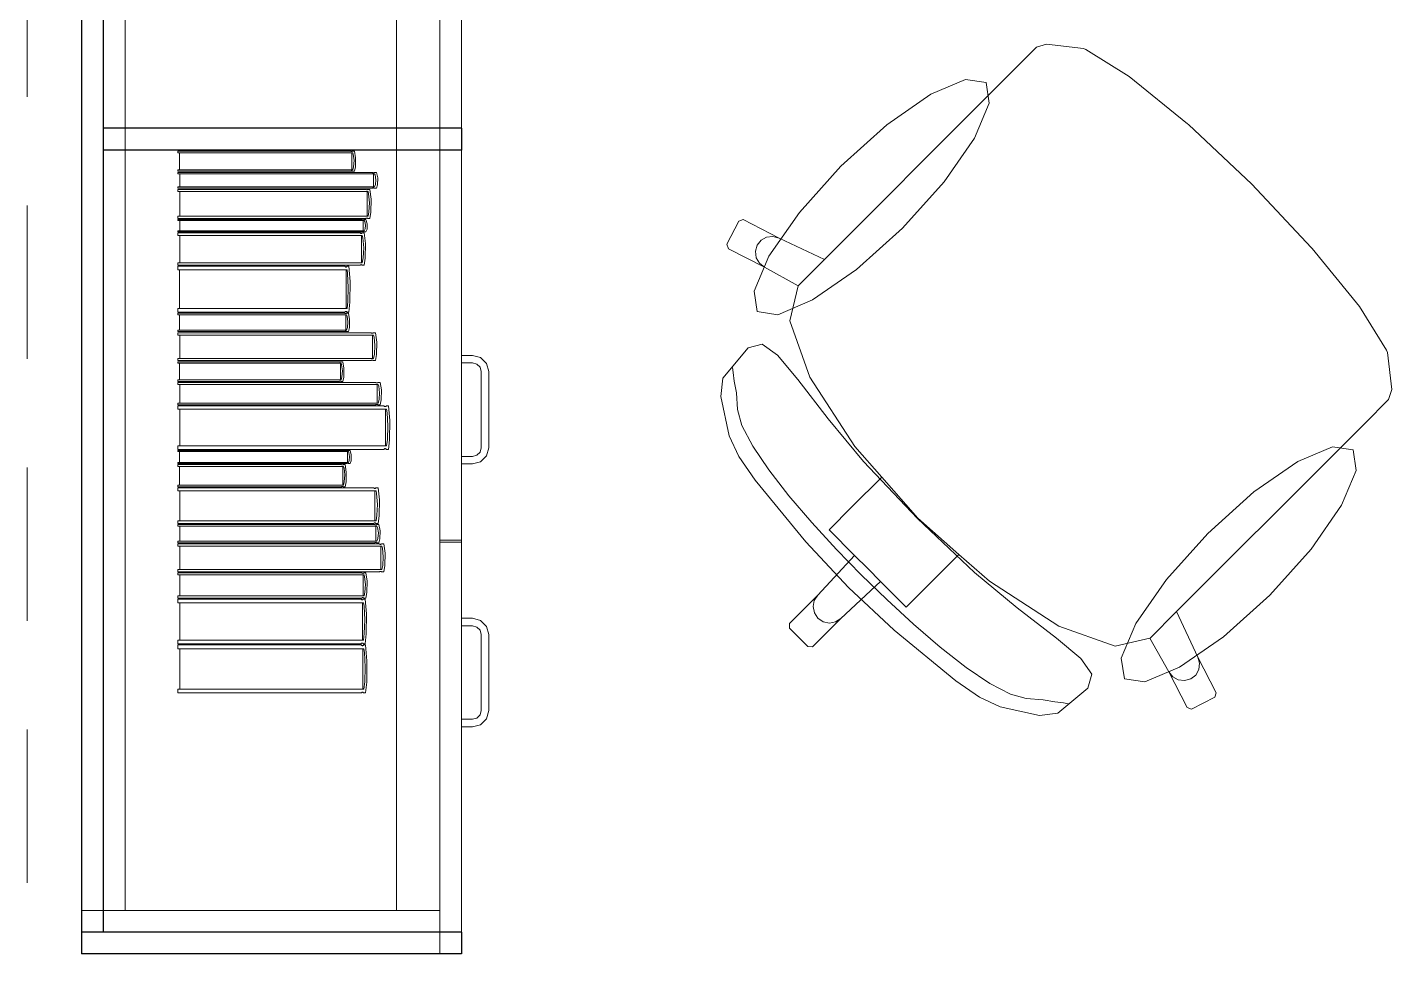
# Model space of a CAD drawing. Header units: inches. Extents: x -38 to 5698, y -33 to 92.
# Drawn here: x 130.07 to 131.326, y 37.826 to 38.703 of the extents above; entities that cross this region are included whole.
import ezdxf

# ---------------------------------------------------------------- set-up
doc = ezdxf.new("R2010")
doc.units = ezdxf.units.IN
doc.header["$MEASUREMENT"] = 0
doc.set_wipeout_variables(frame=1)
doc.linetypes.add('Hidden Line', pattern=[0.195611, 0.141111, -0.0545])
doc.linetypes.add('Wipeout_Contour', pattern=[1, 0, -1])
doc.layers.add('08 _ STR _ EXT _ 09 Vigas', color=7, linetype='Continuous')
doc.layers.add('Interior - Mobiliario', color=7, linetype='Continuous')

msp = doc.modelspace()

# ---------------------------------------------------------------- linework, layer by layer
at = {"layer": '08 _ STR _ EXT _ 09 Vigas', "color": 251, "linetype": 'Hidden Line', "lineweight": 13}
msp.add_line((130.07, 30.2), (130.07, 39.4), dxfattribs=at)
at = {"layer": 'Interior - Mobiliario', "color": 175, "linetype": 'Continuous', "lineweight": 13}
for p, q in [((130.14, 39.33), (130.14, 37.87)), ((130.45, 37.87), (130.45, 39.33)), ((131.0087, 38.6875), (130.9994, 38.6846)), ((131.0426, 38.6835), (131.0087, 38.6875)), ((130.9994, 38.6846), (130.9774, 38.6627)), ((131.0447, 38.6826), (131.0426, 38.6835)), ((131.0848, 38.6577), (131.0447, 38.6826)), ((130.9774, 38.6627), (130.9519, 38.6372)), ((131.1384, 38.6141), (131.0848, 38.6577)), ((130.9519, 38.6372), (130.8041, 38.4893)), ((131.1393, 38.6134), (131.1384, 38.6141)), ((131.1976, 38.5586), (131.1393, 38.6134)), ((130.3705, 38.5746), (130.3697, 38.5718)), ((130.3709, 38.5804), (130.3705, 38.5746)), ((130.3713, 38.5704), (130.3722, 38.5744)), ((130.3722, 38.5744), (130.3724, 38.5828)), ((130.3697, 38.5718), (130.2087, 38.5718)), ((130.2087, 38.5718), (130.2087, 38.5704)), ((130.2087, 38.5704), (130.3678, 38.5704)), ((130.3876, 38.5694), (130.2087, 38.5694)), ((130.2087, 38.5694), (130.2087, 38.5682)), ((130.2087, 38.5682), (130.3898, 38.5682)), ((130.2105, 38.5682), (130.2105, 38.556)), ((130.3678, 38.5704), (130.3679, 38.5705)), ((130.3679, 38.5705), (130.3681, 38.5706)), ((130.3681, 38.5706), (130.3683, 38.5706)), ((130.3683, 38.5706), (130.3686, 38.5707)), ((130.3686, 38.5707), (130.3688, 38.5707)), ((130.3688, 38.5707), (130.3691, 38.5706)), ((130.3691, 38.5706), (130.3693, 38.5705)), ((130.3693, 38.5705), (130.3695, 38.5704)), ((130.3695, 38.5704), (130.3696, 38.5704)), ((130.3696, 38.5704), (130.3713, 38.5704)), ((130.3877, 38.5693), (130.3876, 38.5694)), ((130.3879, 38.5692), (130.3877, 38.5693)), ((130.3882, 38.5691), (130.3879, 38.5692)), ((130.3884, 38.5691), (130.3882, 38.5691)), ((130.3887, 38.5691), (130.3884, 38.5691)), ((130.389, 38.5691), (130.3887, 38.5691)), ((130.3888, 38.556), (130.3888, 38.5682)), ((130.3892, 38.5692), (130.389, 38.5691)), ((130.3894, 38.5693), (130.3892, 38.5692)), ((130.3896, 38.5694), (130.3894, 38.5693)), ((130.3916, 38.5694), (130.3896, 38.5694)), ((130.3898, 38.5682), (130.3903, 38.5671)), ((130.3903, 38.5671), (130.3911, 38.5626)), ((130.3911, 38.5626), (130.3906, 38.5582)), ((130.3928, 38.5645), (130.3916, 38.5694)), ((130.3926, 38.558), (130.3928, 38.5645)), ((130.3898, 38.556), (130.2087, 38.556)), ((130.2087, 38.556), (130.2087, 38.5548)), ((130.2087, 38.5548), (130.3876, 38.5548)), ((130.3817, 38.5538), (130.2087, 38.5538)), ((130.2087, 38.5538), (130.2087, 38.5517)), ((130.2087, 38.5517), (130.3838, 38.5517)), ((130.3829, 38.5517), (130.2104, 38.5517)), ((130.2104, 38.5517), (130.2104, 38.5291)), ((130.3818, 38.5537), (130.3817, 38.5538)), ((130.382, 38.5536), (130.3818, 38.5537)), ((130.3823, 38.5535), (130.382, 38.5536)), ((130.3825, 38.5534), (130.3823, 38.5535)), ((130.3828, 38.5534), (130.3825, 38.5534)), ((130.383, 38.5534), (130.3828, 38.5534)), ((130.3829, 38.5291), (130.3829, 38.5517)), ((130.3833, 38.5535), (130.383, 38.5534)), ((130.3835, 38.5537), (130.3833, 38.5535)), ((130.3837, 38.5538), (130.3835, 38.5537)), ((130.3856, 38.5538), (130.3837, 38.5538)), ((130.3838, 38.5517), (130.3843, 38.5496)), ((130.3843, 38.5496), (130.3851, 38.5414)), ((130.3868, 38.5449), (130.3856, 38.5538)), ((130.3876, 38.5548), (130.3877, 38.5549)), ((130.3877, 38.5549), (130.388, 38.555)), ((130.388, 38.555), (130.3882, 38.5551)), ((130.3882, 38.5551), (130.3885, 38.5551)), ((130.3885, 38.5551), (130.3888, 38.5551)), ((130.3888, 38.5551), (130.389, 38.555)), ((130.389, 38.555), (130.3893, 38.555)), ((130.3893, 38.555), (130.3895, 38.5549)), ((130.3895, 38.5549), (130.3896, 38.5548)), ((130.3896, 38.5548), (130.3916, 38.5548)), ((130.3906, 38.5582), (130.3898, 38.556)), ((130.3916, 38.5548), (130.3926, 38.558)), ((131.1976, 38.5586), (131.2524, 38.5003)), ((130.3851, 38.5414), (130.3846, 38.5331)), ((130.3865, 38.5328), (130.3868, 38.5449)), ((130.3838, 38.5291), (130.2087, 38.5291)), ((130.2087, 38.5291), (130.2087, 38.5269)), ((130.2087, 38.5269), (130.3817, 38.5269)), ((130.3781, 38.5259), (130.2087, 38.5259)), ((130.2087, 38.5259), (130.2087, 38.525)), ((130.2087, 38.525), (130.3802, 38.525)), ((130.2104, 38.5291), (130.3829, 38.5291)), ((130.2104, 38.525), (130.2104, 38.5157)), ((130.3782, 38.5259), (130.3781, 38.5259)), ((130.3784, 38.5258), (130.3782, 38.5259)), ((130.3787, 38.5257), (130.3784, 38.5258)), ((130.3789, 38.5257), (130.3787, 38.5257)), ((130.3792, 38.5257), (130.3789, 38.5257)), ((130.3794, 38.5257), (130.3792, 38.5257)), ((130.3793, 38.5157), (130.3793, 38.525)), ((130.3797, 38.5258), (130.3794, 38.5257)), ((130.3799, 38.5258), (130.3797, 38.5258)), ((130.38, 38.5259), (130.3799, 38.5258)), ((130.3819, 38.5259), (130.38, 38.5259)), ((130.3802, 38.525), (130.3807, 38.5242)), ((130.3807, 38.5242), (130.3814, 38.5208)), ((130.3817, 38.5269), (130.3818, 38.5271)), ((130.3818, 38.5271), (130.3821, 38.5272)), ((130.3831, 38.5222), (130.3819, 38.5259)), ((130.3821, 38.5272), (130.3823, 38.5273)), ((130.3823, 38.5273), (130.3826, 38.5274)), ((130.3826, 38.5274), (130.3828, 38.5273)), ((130.3828, 38.5273), (130.3831, 38.5273)), ((130.3831, 38.5273), (130.3833, 38.5272)), ((130.3833, 38.5272), (130.3836, 38.527)), ((130.3836, 38.527), (130.3837, 38.5269)), ((130.3837, 38.5269), (130.3856, 38.5269)), ((130.3846, 38.5331), (130.3838, 38.5291)), ((130.3856, 38.5269), (130.3865, 38.5328)), ((130.7252, 38.5246), (130.7143, 38.5032)), ((130.7292, 38.5259), (130.7252, 38.5246)), ((130.7623, 38.5089), (130.7292, 38.5259)), ((130.3802, 38.5157), (130.2087, 38.5157)), ((130.2087, 38.5157), (130.2087, 38.5148)), ((130.2087, 38.5148), (130.3781, 38.5148)), ((130.3765, 38.5138), (130.2087, 38.5138)), ((130.2087, 38.5138), (130.2087, 38.5114)), ((130.2087, 38.5114), (130.3785, 38.5114)), ((130.2104, 38.5114), (130.2104, 38.4863)), ((130.3766, 38.5137), (130.3765, 38.5138)), ((130.3768, 38.5135), (130.3766, 38.5137)), ((130.377, 38.5134), (130.3768, 38.5135)), ((130.3773, 38.5133), (130.377, 38.5134)), ((130.3775, 38.5133), (130.3773, 38.5133)), ((130.3778, 38.5133), (130.3775, 38.5133)), ((130.3777, 38.4863), (130.3777, 38.5114)), ((130.378, 38.5135), (130.3778, 38.5133)), ((130.3782, 38.5136), (130.378, 38.5135)), ((130.3781, 38.5148), (130.3783, 38.5149)), ((130.3784, 38.5138), (130.3782, 38.5136)), ((130.3783, 38.5149), (130.3785, 38.5149)), ((130.3803, 38.5138), (130.3784, 38.5138)), ((130.3785, 38.5149), (130.3787, 38.515)), ((130.3785, 38.5114), (130.379, 38.5091)), ((130.3787, 38.515), (130.379, 38.515)), ((130.379, 38.515), (130.3792, 38.515)), ((130.3792, 38.515), (130.3795, 38.5149)), ((130.3795, 38.5149), (130.3797, 38.5149)), ((130.3797, 38.5149), (130.3799, 38.5148)), ((130.3799, 38.5148), (130.38, 38.5148)), ((130.38, 38.5148), (130.3819, 38.5148)), ((130.381, 38.5173), (130.3802, 38.5157)), ((130.3814, 38.5038), (130.3803, 38.5138)), ((130.3814, 38.5208), (130.381, 38.5173)), ((130.3819, 38.5148), (130.3829, 38.5172)), ((130.3829, 38.5172), (130.3831, 38.5222)), ((130.379, 38.5091), (130.3798, 38.5)), ((130.3798, 38.5), (130.3793, 38.4908)), ((130.3812, 38.4905), (130.3814, 38.5038)), ((130.7143, 38.5032), (130.7157, 38.4991)), ((130.7157, 38.4991), (130.7488, 38.4822)), ((130.7421, 38.5024), (130.7406, 38.4968)), ((130.7457, 38.507), (130.7421, 38.5024)), ((130.7508, 38.5098), (130.7457, 38.507)), ((130.7566, 38.5105), (130.7508, 38.5098)), ((130.7623, 38.5089), (130.7566, 38.5105)), ((130.8041, 38.4893), (130.7623, 38.5089)), ((131.2524, 38.5003), (131.2531, 38.4994)), ((131.2531, 38.4994), (131.2967, 38.4458)), ((130.3785, 38.4863), (130.2087, 38.4863)), ((130.2087, 38.4863), (130.2087, 38.484)), ((130.3793, 38.4908), (130.3785, 38.4863)), ((130.3803, 38.484), (130.3812, 38.4905)), ((130.7406, 38.4968), (130.7413, 38.4909)), ((130.7413, 38.4909), (130.7442, 38.4858)), ((130.7798, 38.4651), (130.8041, 38.4893)), ((130.2087, 38.484), (130.3765, 38.484)), ((130.3626, 38.483), (130.2087, 38.483)), ((130.2087, 38.483), (130.2087, 38.4796)), ((130.2087, 38.4796), (130.3645, 38.4796)), ((130.2102, 38.4796), (130.2102, 38.4441)), ((130.3627, 38.4828), (130.3626, 38.483)), ((130.3629, 38.4825), (130.3627, 38.4828)), ((130.3631, 38.4824), (130.3629, 38.4825)), ((130.3634, 38.4823), (130.3631, 38.4824)), ((130.3636, 38.4823), (130.3634, 38.4823)), ((130.3638, 38.4823), (130.3636, 38.4823)), ((130.3637, 38.4441), (130.3637, 38.4796)), ((130.3641, 38.4825), (130.3638, 38.4823)), ((130.3643, 38.4827), (130.3641, 38.4825)), ((130.3644, 38.483), (130.3643, 38.4827)), ((130.3661, 38.483), (130.3644, 38.483)), ((130.3645, 38.4796), (130.365, 38.4764)), ((130.365, 38.4764), (130.3656, 38.4634)), ((130.3672, 38.4689), (130.3661, 38.483)), ((130.3765, 38.484), (130.3766, 38.4841)), ((130.3766, 38.4841), (130.3769, 38.4843)), ((130.3769, 38.4843), (130.3771, 38.4844)), ((130.3771, 38.4844), (130.3773, 38.4845)), ((130.3773, 38.4845), (130.3776, 38.4844)), ((130.3776, 38.4844), (130.3778, 38.4844)), ((130.3778, 38.4844), (130.3781, 38.4843)), ((130.3781, 38.4843), (130.3783, 38.4841)), ((130.3783, 38.4841), (130.3784, 38.484)), ((130.3784, 38.484), (130.3803, 38.484)), ((130.7442, 38.4858), (130.7488, 38.4822)), ((130.7488, 38.4822), (130.7798, 38.4649)), ((130.3656, 38.4634), (130.3652, 38.4505)), ((130.367, 38.45), (130.3672, 38.4689)), ((130.7798, 38.4649), (130.7723, 38.4329)), ((130.7798, 38.4651), (130.7798, 38.4649)), ((130.3652, 38.4505), (130.3645, 38.4441)), ((130.3661, 38.4408), (130.367, 38.45)), ((130.3645, 38.4441), (130.2087, 38.4441)), ((130.2087, 38.4441), (130.2087, 38.4408)), ((130.2087, 38.4408), (130.3626, 38.4408)), ((130.3623, 38.4398), (130.2087, 38.4398)), ((130.2087, 38.4398), (130.2087, 38.4384)), ((130.2087, 38.4384), (130.3641, 38.4384)), ((130.2102, 38.4384), (130.2102, 38.4241)), ((130.3624, 38.4397), (130.3623, 38.4398)), ((130.3625, 38.4396), (130.3624, 38.4397)), ((130.3628, 38.4395), (130.3625, 38.4396)), ((130.3626, 38.4408), (130.3628, 38.441)), ((130.3628, 38.441), (130.363, 38.4412)), ((130.363, 38.4395), (130.3628, 38.4395)), ((130.363, 38.4412), (130.3632, 38.4414)), ((130.3632, 38.4395), (130.363, 38.4395)), ((130.3632, 38.4414), (130.3634, 38.4415)), ((130.3635, 38.4395), (130.3632, 38.4395)), ((130.3634, 38.4415), (130.3637, 38.4415)), ((130.3634, 38.4241), (130.3634, 38.4384)), ((130.3637, 38.4396), (130.3635, 38.4395)), ((130.3637, 38.4415), (130.3639, 38.4414)), ((130.3639, 38.4397), (130.3637, 38.4396)), ((130.3639, 38.4414), (130.3641, 38.4412)), ((130.364, 38.4398), (130.3639, 38.4397)), ((130.3657, 38.4398), (130.364, 38.4398)), ((130.3641, 38.4412), (130.3643, 38.4409)), ((130.3641, 38.4384), (130.3646, 38.4371)), ((130.3643, 38.4409), (130.3644, 38.4408)), ((130.3644, 38.4408), (130.3661, 38.4408)), ((130.3646, 38.4371), (130.3653, 38.4319)), ((130.3668, 38.4341), (130.3657, 38.4398)), ((131.2967, 38.4458), (131.3216, 38.4057)), ((130.3641, 38.4241), (130.2087, 38.4241)), ((130.2087, 38.4241), (130.2087, 38.4228)), ((130.3649, 38.4267), (130.3641, 38.4241)), ((130.3653, 38.4319), (130.3649, 38.4267)), ((130.3657, 38.4228), (130.3666, 38.4265)), ((130.3666, 38.4265), (130.3668, 38.4341)), ((130.7723, 38.4329), (130.7907, 38.3809)), ((130.2087, 38.4228), (130.3623, 38.4228)), ((130.3867, 38.4218), (130.2087, 38.4218)), ((130.2087, 38.4218), (130.2087, 38.4197)), ((130.2087, 38.4197), (130.3888, 38.4197)), ((130.2105, 38.4197), (130.2105, 38.3982)), ((130.3623, 38.4228), (130.3624, 38.4229)), ((130.3624, 38.4229), (130.3626, 38.423)), ((130.3626, 38.423), (130.3628, 38.423)), ((130.3628, 38.423), (130.363, 38.4231)), ((130.363, 38.4231), (130.3633, 38.4231)), ((130.3633, 38.4231), (130.3635, 38.423)), ((130.3635, 38.423), (130.3637, 38.423)), ((130.3637, 38.423), (130.3639, 38.4228)), ((130.3639, 38.4228), (130.364, 38.4228)), ((130.364, 38.4228), (130.3657, 38.4228)), ((130.3868, 38.4217), (130.3867, 38.4218)), ((130.387, 38.4215), (130.3868, 38.4217)), ((130.3872, 38.4214), (130.387, 38.4215)), ((130.3875, 38.4214), (130.3872, 38.4214)), ((130.3878, 38.4214), (130.3875, 38.4214)), ((130.388, 38.4214), (130.3878, 38.4214)), ((130.3879, 38.3982), (130.3879, 38.4197)), ((130.3883, 38.4215), (130.388, 38.4214)), ((130.3885, 38.4216), (130.3883, 38.4215)), ((130.3887, 38.4218), (130.3885, 38.4216)), ((130.3906, 38.4218), (130.3887, 38.4218)), ((130.3888, 38.4197), (130.3894, 38.4178)), ((130.3894, 38.4178), (130.3901, 38.4099)), ((130.3919, 38.4132), (130.3906, 38.4218)), ((130.3916, 38.4018), (130.3919, 38.4132)), ((130.7466, 38.4112), (130.7337, 38.4078)), ((130.7609, 38.4012), (130.7466, 38.4112)), ((130.3888, 38.3982), (130.2087, 38.3982)), ((130.2087, 38.3982), (130.2087, 38.3961)), ((130.3897, 38.402), (130.3888, 38.3982)), ((130.3901, 38.4099), (130.3897, 38.402)), ((130.3906, 38.3961), (130.3916, 38.4018)), ((130.48, 38.401), (130.47, 38.401)), ((130.47, 38.401), (130.47, 38.394)), ((130.4875, 38.399), (130.48, 38.401)), ((130.493, 38.3935), (130.4875, 38.399)), ((130.7337, 38.4078), (130.7105, 38.3799)), ((130.7795, 38.3789), (130.7609, 38.4012)), ((131.3216, 38.4057), (131.3225, 38.4036)), ((131.3225, 38.4036), (131.3265, 38.3697)), ((130.2087, 38.3961), (130.3867, 38.3961)), ((130.3573, 38.3951), (130.2087, 38.3951)), ((130.2087, 38.3951), (130.2087, 38.3937)), ((130.2087, 38.3937), (130.3591, 38.3937)), ((130.2102, 38.3937), (130.2102, 38.3784)), ((130.3574, 38.3951), (130.3573, 38.3951)), ((130.3576, 38.3949), (130.3574, 38.3951)), ((130.3578, 38.3949), (130.3576, 38.3949)), ((130.358, 38.3948), (130.3578, 38.3949)), ((130.3582, 38.3948), (130.358, 38.3948)), ((130.3584, 38.3949), (130.3582, 38.3948)), ((130.3583, 38.3784), (130.3583, 38.3937)), ((130.3586, 38.3949), (130.3584, 38.3949)), ((130.3588, 38.395), (130.3586, 38.3949)), ((130.359, 38.3951), (130.3588, 38.395)), ((130.3606, 38.3951), (130.359, 38.3951)), ((130.3591, 38.3937), (130.3595, 38.3923)), ((130.3595, 38.3923), (130.3602, 38.3867)), ((130.3602, 38.3867), (130.3598, 38.3811)), ((130.3616, 38.3891), (130.3606, 38.3951)), ((130.3614, 38.3809), (130.3616, 38.3891)), ((130.3867, 38.3961), (130.3868, 38.3963)), ((130.3868, 38.3963), (130.387, 38.3964)), ((130.387, 38.3964), (130.3873, 38.3965)), ((130.3873, 38.3965), (130.3876, 38.3966)), ((130.3876, 38.3966), (130.3878, 38.3966)), ((130.3878, 38.3966), (130.3881, 38.3965)), ((130.3881, 38.3965), (130.3883, 38.3964)), ((130.3883, 38.3964), (130.3886, 38.3962)), ((130.3886, 38.3962), (130.3887, 38.3961)), ((130.3887, 38.3961), (130.3906, 38.3961)), ((130.47, 38.394), (130.48, 38.394)), ((130.48, 38.394), (130.484, 38.3929)), ((130.484, 38.3929), (130.4869, 38.39)), ((130.4869, 38.39), (130.488, 38.386)), ((130.488, 38.386), (130.488, 38.316)), ((130.495, 38.386), (130.493, 38.3935)), ((130.495, 38.316), (130.495, 38.386)), ((130.7201, 38.3852), (130.7193, 38.3897)), ((130.3591, 38.3784), (130.2087, 38.3784)), ((130.2087, 38.3784), (130.2087, 38.3769)), ((130.2087, 38.3769), (130.3573, 38.3769)), ((130.3908, 38.3759), (130.2087, 38.3759)), ((130.2087, 38.3759), (130.2087, 38.3743)), ((130.2087, 38.3743), (130.393, 38.3743)), ((130.2105, 38.3743), (130.2105, 38.3571)), ((130.3573, 38.3769), (130.3574, 38.377)), ((130.3574, 38.377), (130.3576, 38.3771)), ((130.3576, 38.3771), (130.3578, 38.3772)), ((130.3578, 38.3772), (130.358, 38.3772)), ((130.358, 38.3772), (130.3583, 38.3772)), ((130.3583, 38.3772), (130.3585, 38.3772)), ((130.3585, 38.3772), (130.3587, 38.3771)), ((130.3587, 38.3771), (130.3589, 38.377)), ((130.3589, 38.377), (130.359, 38.3769)), ((130.359, 38.3769), (130.3606, 38.3769)), ((130.3598, 38.3811), (130.3591, 38.3784)), ((130.3606, 38.3769), (130.3614, 38.3809)), ((130.3909, 38.3759), (130.3908, 38.3759)), ((130.3911, 38.3757), (130.3909, 38.3759)), ((130.3914, 38.3756), (130.3911, 38.3757)), ((130.3917, 38.3756), (130.3914, 38.3756)), ((130.3919, 38.3756), (130.3917, 38.3756)), ((130.3922, 38.3756), (130.3919, 38.3756)), ((130.3921, 38.3571), (130.3921, 38.3743)), ((130.3925, 38.3757), (130.3922, 38.3756)), ((130.3927, 38.3758), (130.3925, 38.3757)), ((130.3929, 38.3759), (130.3927, 38.3758)), ((130.3949, 38.3759), (130.3929, 38.3759)), ((130.393, 38.3743), (130.3936, 38.3727)), ((130.3961, 38.3691), (130.3949, 38.3759)), ((130.7105, 38.3799), (130.7086, 38.3632)), ((130.7209, 38.3772), (130.7201, 38.3852)), ((130.723, 38.3664), (130.7209, 38.3772)), ((130.8075, 38.3427), (130.7795, 38.3789)), ((130.7907, 38.3809), (130.832, 38.3171)), ((130.3936, 38.3727), (130.3944, 38.3665)), ((130.3944, 38.3665), (130.3939, 38.3602)), ((130.3959, 38.36), (130.3961, 38.3691)), ((130.7086, 38.3632), (130.7164, 38.327)), ((130.7241, 38.351), (130.723, 38.3664)), ((131.3265, 38.3697), (131.3236, 38.3604)), ((130.393, 38.3571), (130.2087, 38.3571)), ((130.2087, 38.3571), (130.2087, 38.3555)), ((130.2087, 38.3555), (130.3908, 38.3555)), ((130.3984, 38.3545), (130.2087, 38.3545)), ((130.2087, 38.3545), (130.2087, 38.3513)), ((130.2087, 38.3513), (130.4007, 38.3513)), ((130.2106, 38.3513), (130.2106, 38.3176)), ((130.3908, 38.3555), (130.391, 38.3556)), ((130.391, 38.3556), (130.3912, 38.3557)), ((130.3912, 38.3557), (130.3915, 38.3558)), ((130.3915, 38.3558), (130.3917, 38.3558)), ((130.3917, 38.3558), (130.392, 38.3558)), ((130.392, 38.3558), (130.3923, 38.3558)), ((130.3923, 38.3558), (130.3925, 38.3557)), ((130.3925, 38.3557), (130.3928, 38.3556)), ((130.3928, 38.3556), (130.3929, 38.3555)), ((130.3929, 38.3555), (130.3949, 38.3555)), ((130.3939, 38.3602), (130.393, 38.3571)), ((130.3949, 38.3555), (130.3959, 38.36)), ((130.3985, 38.3543), (130.3984, 38.3545)), ((130.3988, 38.3541), (130.3985, 38.3543)), ((130.399, 38.3539), (130.3988, 38.3541)), ((130.3993, 38.3538), (130.399, 38.3539)), ((130.3996, 38.3538), (130.3993, 38.3538)), ((130.3999, 38.3539), (130.3996, 38.3538)), ((130.3998, 38.3176), (130.3998, 38.3513)), ((130.4001, 38.354), (130.3999, 38.3539)), ((130.4004, 38.3543), (130.4001, 38.354)), ((130.4006, 38.3545), (130.4004, 38.3543)), ((130.4027, 38.3545), (130.4006, 38.3545)), ((130.4007, 38.3513), (130.4013, 38.3482)), ((130.4013, 38.3482), (130.4021, 38.336)), ((130.404, 38.3411), (130.4027, 38.3545)), ((130.728, 38.3363), (130.7241, 38.351)), ((131.3236, 38.3604), (131.3017, 38.3384)), ((130.4021, 38.336), (130.4016, 38.3236)), ((130.4037, 38.3232), (130.404, 38.3411)), ((130.738, 38.3174), (130.728, 38.3363)), ((130.8402, 38.3034), (130.8075, 38.3427)), ((131.3017, 38.3384), (131.2762, 38.3129)), ((130.4016, 38.3236), (130.4007, 38.3176)), ((130.4027, 38.3144), (130.4037, 38.3232)), ((130.7164, 38.327), (130.7254, 38.3078)), ((130.4007, 38.3176), (130.2087, 38.3176)), ((130.2087, 38.3176), (130.2087, 38.3144)), ((130.2087, 38.3144), (130.3984, 38.3144)), ((130.3638, 38.3134), (130.2087, 38.3134)), ((130.2087, 38.3134), (130.2087, 38.3125)), ((130.2087, 38.3125), (130.3657, 38.3125)), ((130.2102, 38.3125), (130.2102, 38.3024)), ((130.3639, 38.3134), (130.3638, 38.3134)), ((130.3641, 38.3133), (130.3639, 38.3134)), ((130.3643, 38.3133), (130.3641, 38.3133)), ((130.3645, 38.3132), (130.3643, 38.3133)), ((130.3648, 38.3132), (130.3645, 38.3132)), ((130.365, 38.3133), (130.3648, 38.3132)), ((130.3649, 38.3024), (130.3649, 38.3125)), ((130.3652, 38.3133), (130.365, 38.3133)), ((130.3654, 38.3134), (130.3652, 38.3133)), ((130.3656, 38.3134), (130.3654, 38.3134)), ((130.3673, 38.3134), (130.3656, 38.3134)), ((130.3657, 38.3125), (130.3662, 38.3116)), ((130.3662, 38.3116), (130.3668, 38.3079)), ((130.3683, 38.3094), (130.3673, 38.3134)), ((130.3984, 38.3144), (130.3986, 38.3146)), ((130.3986, 38.3146), (130.3988, 38.3149)), ((130.3988, 38.3149), (130.3991, 38.315)), ((130.3991, 38.315), (130.3994, 38.3151)), ((130.3994, 38.3151), (130.3997, 38.3151)), ((130.3997, 38.3151), (130.3999, 38.315)), ((130.3999, 38.315), (130.4002, 38.3148)), ((130.4002, 38.3148), (130.4005, 38.3146)), ((130.4005, 38.3146), (130.4006, 38.3144)), ((130.4006, 38.3144), (130.4027, 38.3144)), ((130.4869, 38.312), (130.484, 38.3091)), ((130.488, 38.316), (130.4869, 38.312)), ((130.493, 38.3085), (130.495, 38.316)), ((130.7528, 38.2956), (130.738, 38.3174)), ((130.832, 38.3171), (130.8568, 38.289)), ((131.2762, 38.3129), (131.1283, 38.1651)), ((130.3657, 38.3024), (130.2087, 38.3024)), ((130.2087, 38.3024), (130.2087, 38.3014)), ((130.2087, 38.3014), (130.3638, 38.3014)), ((130.3594, 38.3004), (130.2087, 38.3004)), ((130.2087, 38.3004), (130.2087, 38.2988)), ((130.2087, 38.2988), (130.3612, 38.2988)), ((130.2102, 38.2988), (130.2102, 38.2816)), ((130.3595, 38.3003), (130.3594, 38.3004)), ((130.3597, 38.3002), (130.3595, 38.3003)), ((130.3599, 38.3001), (130.3597, 38.3002)), ((130.3601, 38.3001), (130.3599, 38.3001)), ((130.3603, 38.3001), (130.3601, 38.3001)), ((130.3606, 38.3001), (130.3603, 38.3001)), ((130.3605, 38.2816), (130.3605, 38.2988)), ((130.3608, 38.3002), (130.3606, 38.3001)), ((130.361, 38.3003), (130.3608, 38.3002)), ((130.3611, 38.3004), (130.361, 38.3003)), ((130.3628, 38.3004), (130.3611, 38.3004)), ((130.3612, 38.2988), (130.3617, 38.2972)), ((130.3638, 38.2936), (130.3628, 38.3004)), ((130.3638, 38.3014), (130.3639, 38.3015)), ((130.3639, 38.3015), (130.3641, 38.3015)), ((130.3641, 38.3015), (130.3644, 38.3016)), ((130.3644, 38.3016), (130.3646, 38.3016)), ((130.3646, 38.3016), (130.3648, 38.3016)), ((130.3648, 38.3016), (130.3651, 38.3016)), ((130.3651, 38.3016), (130.3653, 38.3015)), ((130.3653, 38.3015), (130.3655, 38.3014)), ((130.3655, 38.3014), (130.3656, 38.3014)), ((130.3656, 38.3014), (130.3673, 38.3014)), ((130.3664, 38.3042), (130.3657, 38.3024)), ((130.3668, 38.3079), (130.3664, 38.3042)), ((130.3673, 38.3014), (130.3682, 38.304)), ((130.3682, 38.304), (130.3683, 38.3094)), ((130.47, 38.308), (130.47, 38.301)), ((130.48, 38.308), (130.47, 38.308)), ((130.47, 38.301), (130.48, 38.301)), ((130.484, 38.3091), (130.48, 38.308)), ((130.48, 38.301), (130.4875, 38.303)), ((130.4875, 38.303), (130.493, 38.3085)), ((130.7254, 38.3078), (130.7403, 38.2861)), ((130.8897, 38.2507), (130.8402, 38.3034)), ((130.3617, 38.2972), (130.3623, 38.291)), ((130.3623, 38.291), (130.3619, 38.2847)), ((130.3636, 38.2845), (130.3638, 38.2936)), ((130.7403, 38.2861), (130.7871, 38.2294)), ((130.7714, 38.2718), (130.7528, 38.2956)), ((130.8568, 38.289), (130.8294, 38.2616)), ((130.8568, 38.289), (130.8901, 38.2511)), ((130.3612, 38.2816), (130.2087, 38.2816)), ((130.2087, 38.2816), (130.2087, 38.28)), ((130.2087, 38.28), (130.3594, 38.28)), ((130.389, 38.279), (130.2087, 38.279)), ((130.2087, 38.279), (130.2087, 38.2764)), ((130.2087, 38.2764), (130.3912, 38.2764)), ((130.2105, 38.2764), (130.2105, 38.2488)), ((130.3594, 38.28), (130.3595, 38.2801)), ((130.3595, 38.2801), (130.3597, 38.2802)), ((130.3597, 38.2802), (130.3599, 38.2803)), ((130.3599, 38.2803), (130.3602, 38.2804)), ((130.3602, 38.2804), (130.3604, 38.2804)), ((130.3604, 38.2804), (130.3606, 38.2803)), ((130.3606, 38.2803), (130.3608, 38.2802)), ((130.3608, 38.2802), (130.361, 38.2801)), ((130.361, 38.2801), (130.3611, 38.28)), ((130.3611, 38.28), (130.3628, 38.28)), ((130.3619, 38.2847), (130.3612, 38.2816)), ((130.3628, 38.28), (130.3636, 38.2845)), ((130.3891, 38.2789), (130.389, 38.279)), ((130.3893, 38.2787), (130.3891, 38.2789)), ((130.3895, 38.2785), (130.3893, 38.2787)), ((130.3898, 38.2785), (130.3895, 38.2785)), ((130.3901, 38.2785), (130.3898, 38.2785)), ((130.3903, 38.2785), (130.3901, 38.2785)), ((130.3902, 38.2488), (130.3902, 38.2764)), ((130.3906, 38.2787), (130.3903, 38.2785)), ((130.3908, 38.2788), (130.3906, 38.2787)), ((130.391, 38.279), (130.3908, 38.2788)), ((130.393, 38.279), (130.391, 38.279)), ((130.3912, 38.2764), (130.3917, 38.2739)), ((130.3917, 38.2739), (130.3925, 38.2638)), ((130.3942, 38.2681), (130.393, 38.279)), ((130.3925, 38.2638), (130.392, 38.2538)), ((130.394, 38.2534), (130.3942, 38.2681)), ((130.7926, 38.247), (130.7714, 38.2718)), ((130.8294, 38.2616), (130.8083, 38.2404)), ((130.3912, 38.2488), (130.2087, 38.2488)), ((130.2087, 38.2488), (130.2087, 38.2462)), ((130.392, 38.2538), (130.3912, 38.2488)), ((130.393, 38.2462), (130.394, 38.2534)), ((130.8897, 38.2507), (130.9424, 38.2012)), ((130.928, 38.2178), (130.8901, 38.2511)), ((130.2087, 38.2462), (130.389, 38.2462)), ((130.3898, 38.2452), (130.2087, 38.2452)), ((130.2087, 38.2452), (130.2087, 38.2439)), ((130.2087, 38.2439), (130.392, 38.2439)), ((130.2105, 38.2439), (130.2105, 38.2298)), ((130.389, 38.2462), (130.3891, 38.2464)), ((130.3891, 38.2464), (130.3893, 38.2466)), ((130.3893, 38.2466), (130.3896, 38.2467)), ((130.3896, 38.2467), (130.3899, 38.2468)), ((130.3899, 38.2452), (130.3898, 38.2452)), ((130.3899, 38.2468), (130.3901, 38.2468)), ((130.3901, 38.245), (130.3899, 38.2452)), ((130.3901, 38.2468), (130.3904, 38.2467)), ((130.3903, 38.245), (130.3901, 38.245)), ((130.3906, 38.2449), (130.3903, 38.245)), ((130.3904, 38.2467), (130.3907, 38.2465)), ((130.3909, 38.2449), (130.3906, 38.2449)), ((130.3907, 38.2465), (130.3909, 38.2463)), ((130.3909, 38.2463), (130.391, 38.2462)), ((130.3912, 38.245), (130.3909, 38.2449)), ((130.391, 38.2462), (130.393, 38.2462)), ((130.391, 38.2298), (130.391, 38.2439)), ((130.3914, 38.245), (130.3912, 38.245)), ((130.3916, 38.2451), (130.3914, 38.245)), ((130.3918, 38.2452), (130.3916, 38.2451)), ((130.3938, 38.2452), (130.3918, 38.2452)), ((130.392, 38.2439), (130.3925, 38.2426)), ((130.3925, 38.2426), (130.3933, 38.2375)), ((130.3933, 38.2375), (130.3928, 38.2323)), ((130.3951, 38.2396), (130.3938, 38.2452)), ((130.3948, 38.2321), (130.3951, 38.2396)), ((130.8151, 38.2224), (130.7926, 38.247)), ((130.8083, 38.2404), (130.8319, 38.2168)), ((130.392, 38.2298), (130.2087, 38.2298)), ((130.2087, 38.2298), (130.2087, 38.2285)), ((130.2087, 38.2285), (130.3898, 38.2285)), ((130.3942, 38.2275), (130.2087, 38.2275)), ((130.2087, 38.2275), (130.2087, 38.2254)), ((130.2087, 38.2254), (130.3965, 38.2254)), ((130.2106, 38.2254), (130.2106, 38.2038)), ((130.3898, 38.2285), (130.3899, 38.2285)), ((130.3899, 38.2285), (130.3901, 38.2286)), ((130.3901, 38.2286), (130.3904, 38.2287)), ((130.3904, 38.2287), (130.3907, 38.2287)), ((130.3907, 38.2287), (130.3909, 38.2287)), ((130.3909, 38.2287), (130.3912, 38.2287)), ((130.3912, 38.2287), (130.3915, 38.2286)), ((130.3915, 38.2286), (130.3917, 38.2285)), ((130.3917, 38.2285), (130.3918, 38.2285)), ((130.3918, 38.2285), (130.3938, 38.2285)), ((130.3928, 38.2323), (130.392, 38.2298)), ((130.3938, 38.2285), (130.3948, 38.2321)), ((130.3943, 38.2274), (130.3942, 38.2275)), ((130.3945, 38.2272), (130.3943, 38.2274)), ((130.3948, 38.2271), (130.3945, 38.2272)), ((130.3951, 38.227), (130.3948, 38.2271)), ((130.3954, 38.227), (130.3951, 38.227)), ((130.3956, 38.2271), (130.3954, 38.227)), ((130.3955, 38.2038), (130.3955, 38.2254)), ((130.3959, 38.2272), (130.3956, 38.2271)), ((130.3961, 38.2273), (130.3959, 38.2272)), ((130.3963, 38.2275), (130.3961, 38.2273)), ((130.3984, 38.2275), (130.3963, 38.2275)), ((130.3965, 38.2254), (130.397, 38.2234)), ((130.397, 38.2234), (130.3978, 38.2155)), ((130.3996, 38.2189), (130.3984, 38.2275)), ((130.47, 38.231), (130.45, 38.231)), ((130.47, 38.229), (130.45, 38.229)), ((130.7871, 38.2294), (130.8262, 38.1872)), ((130.8379, 38.1989), (130.8151, 38.2224)), ((130.3978, 38.2155), (130.3973, 38.2076)), ((130.3994, 38.2074), (130.3996, 38.2189)), ((130.8319, 38.2168), (130.7979, 38.1803)), ((130.8319, 38.2168), (130.8439, 38.2049)), ((130.928, 38.2178), (130.9006, 38.1904)), ((130.9561, 38.193), (130.928, 38.2178)), ((130.3965, 38.2038), (130.2087, 38.2038)), ((130.2087, 38.2038), (130.2087, 38.2017)), ((130.2087, 38.2017), (130.3942, 38.2017)), ((130.3781, 38.2007), (130.2087, 38.2007)), ((130.2087, 38.2007), (130.2087, 38.1989)), ((130.2087, 38.1989), (130.3801, 38.1989)), ((130.2104, 38.1989), (130.2104, 38.1795)), ((130.3782, 38.2006), (130.3781, 38.2007)), ((130.3784, 38.2005), (130.3782, 38.2006)), ((130.3786, 38.2004), (130.3784, 38.2005)), ((130.3789, 38.2003), (130.3786, 38.2004)), ((130.3791, 38.2003), (130.3789, 38.2003)), ((130.3794, 38.2004), (130.3791, 38.2003)), ((130.3793, 38.1795), (130.3793, 38.1989)), ((130.3796, 38.2005), (130.3794, 38.2004)), ((130.3798, 38.2006), (130.3796, 38.2005)), ((130.38, 38.2007), (130.3798, 38.2006)), ((130.3819, 38.2007), (130.38, 38.2007)), ((130.3801, 38.1989), (130.3806, 38.1971)), ((130.383, 38.193), (130.3819, 38.2007)), ((130.3942, 38.2017), (130.3943, 38.2018)), ((130.3943, 38.2018), (130.3946, 38.202)), ((130.3946, 38.202), (130.3949, 38.2021)), ((130.3949, 38.2021), (130.3951, 38.2021)), ((130.3951, 38.2021), (130.3954, 38.2021)), ((130.3954, 38.2021), (130.3957, 38.2021)), ((130.3957, 38.2021), (130.3959, 38.202)), ((130.3959, 38.202), (130.3962, 38.2018)), ((130.3962, 38.2018), (130.3963, 38.2017)), ((130.3963, 38.2017), (130.3984, 38.2017)), ((130.3973, 38.2076), (130.3965, 38.2038)), ((130.3984, 38.2017), (130.3994, 38.2074)), ((130.8379, 38.1989), (130.8614, 38.1761)), ((130.8558, 38.1929), (130.8439, 38.2049)), ((130.9424, 38.2012), (130.9817, 38.1685)), ((130.3806, 38.1971), (130.3814, 38.19)), ((130.3814, 38.19), (130.3809, 38.1829)), ((130.3828, 38.1827), (130.383, 38.193)), ((130.8558, 38.1929), (130.8193, 38.1589)), ((130.8684, 38.1481), (130.8262, 38.1872)), ((130.8794, 38.1693), (130.8558, 38.1929)), ((130.9006, 38.1904), (130.8794, 38.1693)), ((131.0199, 38.1517), (130.9561, 38.193)), ((130.3801, 38.1795), (130.2087, 38.1795)), ((130.2087, 38.1795), (130.2087, 38.1776)), ((130.2087, 38.1776), (130.3781, 38.1776)), ((130.3775, 38.1766), (130.2087, 38.1766)), ((130.2087, 38.1766), (130.2087, 38.1733)), ((130.2087, 38.1733), (130.3795, 38.1733)), ((130.2104, 38.1733), (130.2104, 38.1388)), ((130.3776, 38.1765), (130.3775, 38.1766)), ((130.3778, 38.1762), (130.3776, 38.1765)), ((130.378, 38.176), (130.3778, 38.1762)), ((130.3783, 38.1759), (130.378, 38.176)), ((130.3781, 38.1776), (130.3782, 38.1777)), ((130.3782, 38.1777), (130.3784, 38.1779)), ((130.3785, 38.1759), (130.3783, 38.1759)), ((130.3784, 38.1779), (130.3787, 38.178)), ((130.3788, 38.176), (130.3785, 38.1759)), ((130.3787, 38.178), (130.3789, 38.178)), ((130.3787, 38.1388), (130.3787, 38.1733)), ((130.379, 38.1762), (130.3788, 38.176)), ((130.3789, 38.178), (130.3792, 38.178)), ((130.3793, 38.1764), (130.379, 38.1762)), ((130.3792, 38.178), (130.3794, 38.1779)), ((130.3794, 38.1766), (130.3793, 38.1764)), ((130.3794, 38.1779), (130.3797, 38.1778)), ((130.3813, 38.1766), (130.3794, 38.1766)), ((130.3795, 38.1733), (130.3801, 38.1702)), ((130.3797, 38.1778), (130.3799, 38.1777)), ((130.3799, 38.1777), (130.38, 38.1776)), ((130.38, 38.1776), (130.3819, 38.1776)), ((130.3809, 38.1829), (130.3801, 38.1795)), ((130.3824, 38.1629), (130.3813, 38.1766)), ((130.3819, 38.1776), (130.3828, 38.1827)), ((130.7979, 38.1803), (130.7718, 38.1542)), ((130.7947, 38.1754), (130.7936, 38.1697)), ((130.7979, 38.1803), (130.7947, 38.1754)), ((130.8614, 38.1761), (130.886, 38.1536)), ((130.3801, 38.1702), (130.3808, 38.1576)), ((130.3822, 38.1445), (130.3824, 38.1629)), ((130.7936, 38.1697), (130.7948, 38.1639)), ((130.7948, 38.1639), (130.798, 38.159)), ((130.9817, 38.1685), (131.0179, 38.1405)), ((131.1041, 38.1408), (131.1283, 38.1651)), ((131.1283, 38.1651), (131.1479, 38.1233)), ((130.3808, 38.1576), (130.3803, 38.1449)), ((130.47, 38.159), (130.48, 38.159)), ((130.47, 38.152), (130.47, 38.159)), ((130.48, 38.152), (130.47, 38.152)), ((130.48, 38.159), (130.4875, 38.157)), ((130.484, 38.1509), (130.48, 38.152)), ((130.4869, 38.148), (130.484, 38.1509)), ((130.488, 38.144), (130.4869, 38.148)), ((130.4875, 38.157), (130.493, 38.1515)), ((130.493, 38.1515), (130.495, 38.144)), ((130.7718, 38.1542), (130.7719, 38.1499)), ((130.7719, 38.1499), (130.7804, 38.1414)), ((130.8193, 38.1589), (130.7932, 38.1328)), ((130.8029, 38.1558), (130.798, 38.159)), ((130.8087, 38.1546), (130.8029, 38.1558)), ((130.8144, 38.1557), (130.8087, 38.1546)), ((130.8193, 38.1589), (130.8144, 38.1557)), ((130.9251, 38.1013), (130.8684, 38.1481)), ((130.886, 38.1536), (130.9108, 38.1324)), ((131.0719, 38.1333), (131.0199, 38.1517)), ((130.3795, 38.1388), (130.2087, 38.1388)), ((130.2087, 38.1388), (130.2087, 38.1355)), ((130.2087, 38.1355), (130.3775, 38.1355)), ((130.3778, 38.1345), (130.2087, 38.1345)), ((130.2087, 38.1345), (130.2087, 38.1309)), ((130.3775, 38.1355), (130.3776, 38.1357)), ((130.3776, 38.1357), (130.3779, 38.1359)), ((130.3779, 38.1343), (130.3778, 38.1345)), ((130.3779, 38.1359), (130.3781, 38.1361)), ((130.3781, 38.1361), (130.3783, 38.1361)), ((130.3783, 38.1361), (130.3786, 38.1361)), ((130.3786, 38.1361), (130.3788, 38.136)), ((130.3788, 38.136), (130.3791, 38.1359)), ((130.3791, 38.1359), (130.3793, 38.1356)), ((130.3793, 38.1356), (130.3794, 38.1355)), ((130.3794, 38.1355), (130.3813, 38.1355)), ((130.3803, 38.1449), (130.3795, 38.1388)), ((130.3797, 38.1345), (130.3796, 38.1342)), ((130.3816, 38.1345), (130.3797, 38.1345)), ((130.3813, 38.1355), (130.3822, 38.1445)), ((130.3828, 38.1197), (130.3816, 38.1345)), ((130.488, 38.074), (130.488, 38.144)), ((130.495, 38.144), (130.495, 38.074)), ((130.7889, 38.1329), (130.7804, 38.1414)), ((131.0179, 38.1405), (131.0402, 38.1219)), ((131.1038, 38.1408), (131.0719, 38.1333)), ((131.1041, 38.1408), (131.1038, 38.1408)), ((131.1212, 38.1098), (131.1038, 38.1408)), ((130.2087, 38.1309), (130.3799, 38.1309)), ((130.2104, 38.1309), (130.2104, 38.0938)), ((130.3781, 38.134), (130.3779, 38.1343)), ((130.3784, 38.1338), (130.3781, 38.134)), ((130.3786, 38.1337), (130.3784, 38.1338)), ((130.3789, 38.1337), (130.3786, 38.1337)), ((130.3791, 38.1338), (130.3789, 38.1337)), ((130.379, 38.0938), (130.379, 38.1309)), ((130.3794, 38.134), (130.3791, 38.1338)), ((130.3796, 38.1342), (130.3794, 38.134)), ((130.3799, 38.1309), (130.3804, 38.1276)), ((130.3804, 38.1276), (130.3811, 38.114)), ((130.7932, 38.1328), (130.7889, 38.1329)), ((130.9108, 38.1324), (130.9346, 38.1138)), ((131.0402, 38.1219), (131.0502, 38.1076)), ((131.1479, 38.1233), (131.1495, 38.1176)), ((131.1479, 38.1233), (131.1649, 38.0902)), ((130.3811, 38.114), (130.3807, 38.1004)), ((130.3826, 38.1), (130.3828, 38.1197)), ((130.9346, 38.1138), (130.9564, 38.099)), ((131.1248, 38.1052), (131.1212, 38.1098)), ((131.1381, 38.0767), (131.1212, 38.1098)), ((131.1488, 38.1118), (131.146, 38.1067)), ((131.1495, 38.1176), (131.1488, 38.1118)), ((130.3807, 38.1004), (130.3799, 38.0938)), ((130.3816, 38.0903), (130.3826, 38.1)), ((130.9468, 38.0864), (130.9251, 38.1013)), ((130.9564, 38.099), (130.9753, 38.089)), ((131.0502, 38.1076), (131.0468, 38.0947)), ((131.1299, 38.1023), (131.1248, 38.1052)), ((131.1358, 38.1016), (131.1299, 38.1023)), ((131.1414, 38.1031), (131.1358, 38.1016)), ((131.146, 38.1067), (131.1414, 38.1031)), ((130.3799, 38.0938), (130.2087, 38.0938)), ((130.2087, 38.0938), (130.2087, 38.0903)), ((130.2087, 38.0903), (130.3778, 38.0903)), ((130.3778, 38.0903), (130.378, 38.0905)), ((130.378, 38.0905), (130.3782, 38.0908)), ((130.3782, 38.0908), (130.3784, 38.0909)), ((130.3784, 38.0909), (130.3787, 38.091)), ((130.3787, 38.091), (130.3789, 38.091)), ((130.3789, 38.091), (130.3792, 38.0909)), ((130.3792, 38.0909), (130.3794, 38.0907)), ((130.3794, 38.0907), (130.3796, 38.0904)), ((130.3796, 38.0904), (130.3797, 38.0903)), ((130.3797, 38.0903), (130.3816, 38.0903)), ((130.966, 38.0774), (130.9468, 38.0864)), ((130.9753, 38.089), (130.99, 38.0851)), ((130.99, 38.0851), (131.0054, 38.084)), ((131.0468, 38.0947), (131.0189, 38.0715)), ((131.1636, 38.0862), (131.1422, 38.0753)), ((131.1649, 38.0902), (131.1636, 38.0862)), ((130.4869, 38.07), (130.488, 38.074)), ((130.495, 38.074), (130.493, 38.0665)), ((131.0022, 38.0696), (130.966, 38.0774)), ((131.0189, 38.0715), (131.0022, 38.0696)), ((131.0054, 38.084), (131.0162, 38.0819)), ((131.0162, 38.0819), (131.0242, 38.0811)), ((131.0242, 38.0811), (131.0287, 38.0803)), ((131.1422, 38.0753), (131.1381, 38.0767)), ((130.47, 38.066), (130.48, 38.066)), ((130.47, 38.059), (130.47, 38.066)), ((130.48, 38.059), (130.47, 38.059)), ((130.48, 38.066), (130.484, 38.0671)), ((130.4875, 38.061), (130.48, 38.059)), ((130.484, 38.0671), (130.4869, 38.07)), ((130.493, 38.0665), (130.4875, 38.061)), ((130.16, 37.89), (130.41, 37.89)), ((130.41, 37.89), (130.45, 37.89)), ((130.14, 37.87), (130.45, 37.87))]:
    msp.add_line(p, q, dxfattribs=at)
at = {"layer": 'Interior - Mobiliario', "color": 175, "linetype": 'Continuous', "lineweight": 13, "flags": 128}
for points in [[(130.8192, 38.5751), (130.781, 38.5326), (130.753, 38.4922), (130.7394, 38.4602), (130.7422, 38.4413), (130.7612, 38.4384), (130.7932, 38.452), (130.8336, 38.48), (130.8761, 38.5182), (130.9142, 38.5606), (130.9422, 38.601), (130.9559, 38.6331), (130.953, 38.652), (130.9341, 38.6549), (130.902, 38.6413), (130.8616, 38.6132)], [(131.2141, 38.1802), (131.1716, 38.142), (131.1312, 38.114), (131.0992, 38.1004), (131.0803, 38.1033), (131.0774, 38.1222), (131.091, 38.1542), (131.119, 38.1946), (131.1572, 38.2371), (131.1996, 38.2752), (131.24, 38.3032), (131.2721, 38.3169), (131.291, 38.314), (131.2939, 38.2951), (131.2803, 38.263), (131.2522, 38.2226)]]:
    msp.add_lwpolyline(points, close=True, dxfattribs=at)

# ---------------------------------------------------------------- next in the draw order: wipeouts: each hides what was drawn before it
at = {"color": 254, "linetype": 'Wipeout_Contour', "lineweight": 0, "ltscale": 3370.994426}
msp.add_wipeout([(130.47, 38.59), (130.47, 38.61), (130.14, 38.61), (130.14, 38.59)], dxfattribs=at).dxf.layer = 'Interior - Mobiliario'

# ---------------------------------------------------------------- next in the draw order: linework, layer by layer
at = {"layer": 'Interior - Mobiliario', "color": 175, "linetype": 'Continuous', "lineweight": 13}
for p, q in [((130.16, 37.89), (130.16, 39.31)), ((130.41, 39.31), (130.41, 37.89)), ((130.45, 37.89), (130.45, 39.31)), ((130.45, 38.61), (130.45, 38.969)), ((130.47, 38.61), (130.47, 38.969)), ((130.14, 38.61), (130.14, 38.59)), ((130.47, 38.61), (130.14, 38.61)), ((130.47, 38.61), (130.45, 38.61)), ((130.47, 38.59), (130.47, 38.61)), ((130.47, 38.59), (130.47, 38.61)), ((130.14, 38.59), (130.47, 38.59)), ((130.3678, 38.589), (130.2087, 38.589)), ((130.2087, 38.589), (130.2087, 38.5875)), ((130.2087, 38.5875), (130.3697, 38.5875)), ((130.2103, 38.5875), (130.2103, 38.5718)), ((130.3679, 38.5889), (130.3678, 38.589)), ((130.3681, 38.5888), (130.3679, 38.5889)), ((130.3683, 38.5887), (130.3681, 38.5888)), ((130.3685, 38.5887), (130.3683, 38.5887)), ((130.3688, 38.5887), (130.3685, 38.5887)), ((130.369, 38.5887), (130.3688, 38.5887)), ((130.3689, 38.5718), (130.3689, 38.5875)), ((130.3692, 38.5888), (130.369, 38.5887)), ((130.3694, 38.5889), (130.3692, 38.5888)), ((130.3696, 38.589), (130.3694, 38.5889)), ((130.3713, 38.589), (130.3696, 38.589)), ((130.3697, 38.5875), (130.3702, 38.5861)), ((130.3724, 38.5828), (130.3713, 38.589)), ((130.45, 38.59), (130.45, 38.231)), ((130.47, 38.59), (130.45, 38.59)), ((130.47, 38.59), (130.47, 38.231)), ((130.3702, 38.5861), (130.3709, 38.5804))]:
    msp.add_line(p, q, dxfattribs=at)
at = {"layer": 'Interior - Mobiliario', "color": 175, "linetype": 'Continuous', "lineweight": 30}
for p, q in [((130.47, 38.61), (130.14, 38.61)), ((130.14, 38.61), (130.14, 38.59)), ((130.47, 38.61), (130.47, 38.59)), ((130.47, 38.59), (130.14, 38.59))]:
    msp.add_line(p, q, dxfattribs=at)

# ---------------------------------------------------------------- next in the draw order: wipeouts: each hides what was drawn before it
at = {"color": 254, "linetype": 'Wipeout_Contour', "lineweight": 0, "ltscale": 3370.296361}
msp.add_wipeout([(130.14, 37.87), (130.14, 39.33), (130.12, 39.33), (130.12, 37.87)], dxfattribs=at).dxf.layer = 'Interior - Mobiliario'

# ---------------------------------------------------------------- next in the draw order: linework, layer by layer
at = {"layer": 'Interior - Mobiliario', "color": 175, "linetype": 'Continuous', "lineweight": 30}
for p, q in [((130.12, 39.33), (130.12, 37.87)), ((130.14, 39.33), (130.14, 37.87)), ((130.14, 37.87), (130.12, 37.87))]:
    msp.add_line(p, q, dxfattribs=at)
at = {"layer": 'Interior - Mobiliario', "color": 175, "linetype": 'Continuous', "lineweight": 13}
for p, q in [((130.12, 39.33), (130.12, 37.87)), ((130.14, 37.87), (130.14, 39.33)), ((130.12, 39.31), (130.12, 37.89)), ((130.14, 38.61), (130.14, 38.59)), ((130.47, 38.61), (130.14, 38.61)), ((130.14, 38.59), (130.47, 38.59)), ((130.12, 37.89), (130.16, 37.89)), ((130.12, 37.87), (130.14, 37.87))]:
    msp.add_line(p, q, dxfattribs=at)

# ---------------------------------------------------------------- next in the draw order: wipeouts: each hides what was drawn before it
at = {"color": 254, "linetype": 'Wipeout_Contour', "lineweight": 0, "ltscale": 3370.820187}
msp.add_wipeout([(130.47, 37.85), (130.47, 37.87), (130.12, 37.87), (130.12, 37.85)], dxfattribs=at).dxf.layer = 'Interior - Mobiliario'

# ---------------------------------------------------------------- next in the draw order: linework, layer by layer
at = {"layer": 'Interior - Mobiliario', "color": 175, "linetype": 'Continuous', "lineweight": 13}
for p, q in [((130.12, 37.85), (130.12, 39.35)), ((130.47, 39.35), (130.47, 37.85)), ((130.12, 39.33), (130.12, 37.87)), ((130.14, 39.33), (130.14, 37.87)), ((130.14, 39.33), (130.14, 37.87)), ((130.14, 39.33), (130.14, 37.87)), ((130.45, 37.87), (130.45, 39.33)), ((130.45, 37.87), (130.45, 39.33)), ((130.47, 37.87), (130.47, 39.33)), ((130.47, 37.87), (130.47, 39.33)), ((130.45, 37.87), (130.45, 38.229)), ((130.47, 37.87), (130.47, 38.229)), ((130.12, 37.89), (130.12, 37.85)), ((130.45, 37.85), (130.45, 37.89)), ((130.12, 37.87), (130.12, 37.85)), ((130.47, 37.87), (130.12, 37.87)), ((130.12, 37.87), (130.47, 37.87)), ((130.14, 37.87), (130.47, 37.87)), ((130.14, 37.87), (130.45, 37.87)), ((130.14, 37.87), (130.45, 37.87)), ((130.47, 37.87), (130.45, 37.87)), ((130.47, 37.85), (130.47, 37.87)), ((130.12, 37.85), (130.47, 37.85)), ((130.12, 37.85), (130.45, 37.85)), ((130.47, 37.85), (130.12, 37.85))]:
    msp.add_line(p, q, dxfattribs=at)
at = {"layer": 'Interior - Mobiliario', "color": 175, "linetype": 'Continuous', "lineweight": 30}
for p, q in [((130.47, 37.87), (130.12, 37.87)), ((130.12, 37.87), (130.12, 37.85)), ((130.47, 37.87), (130.47, 37.85)), ((130.47, 37.85), (130.12, 37.85))]:
    msp.add_line(p, q, dxfattribs=at)

doc.saveas('drawing.dxf')
